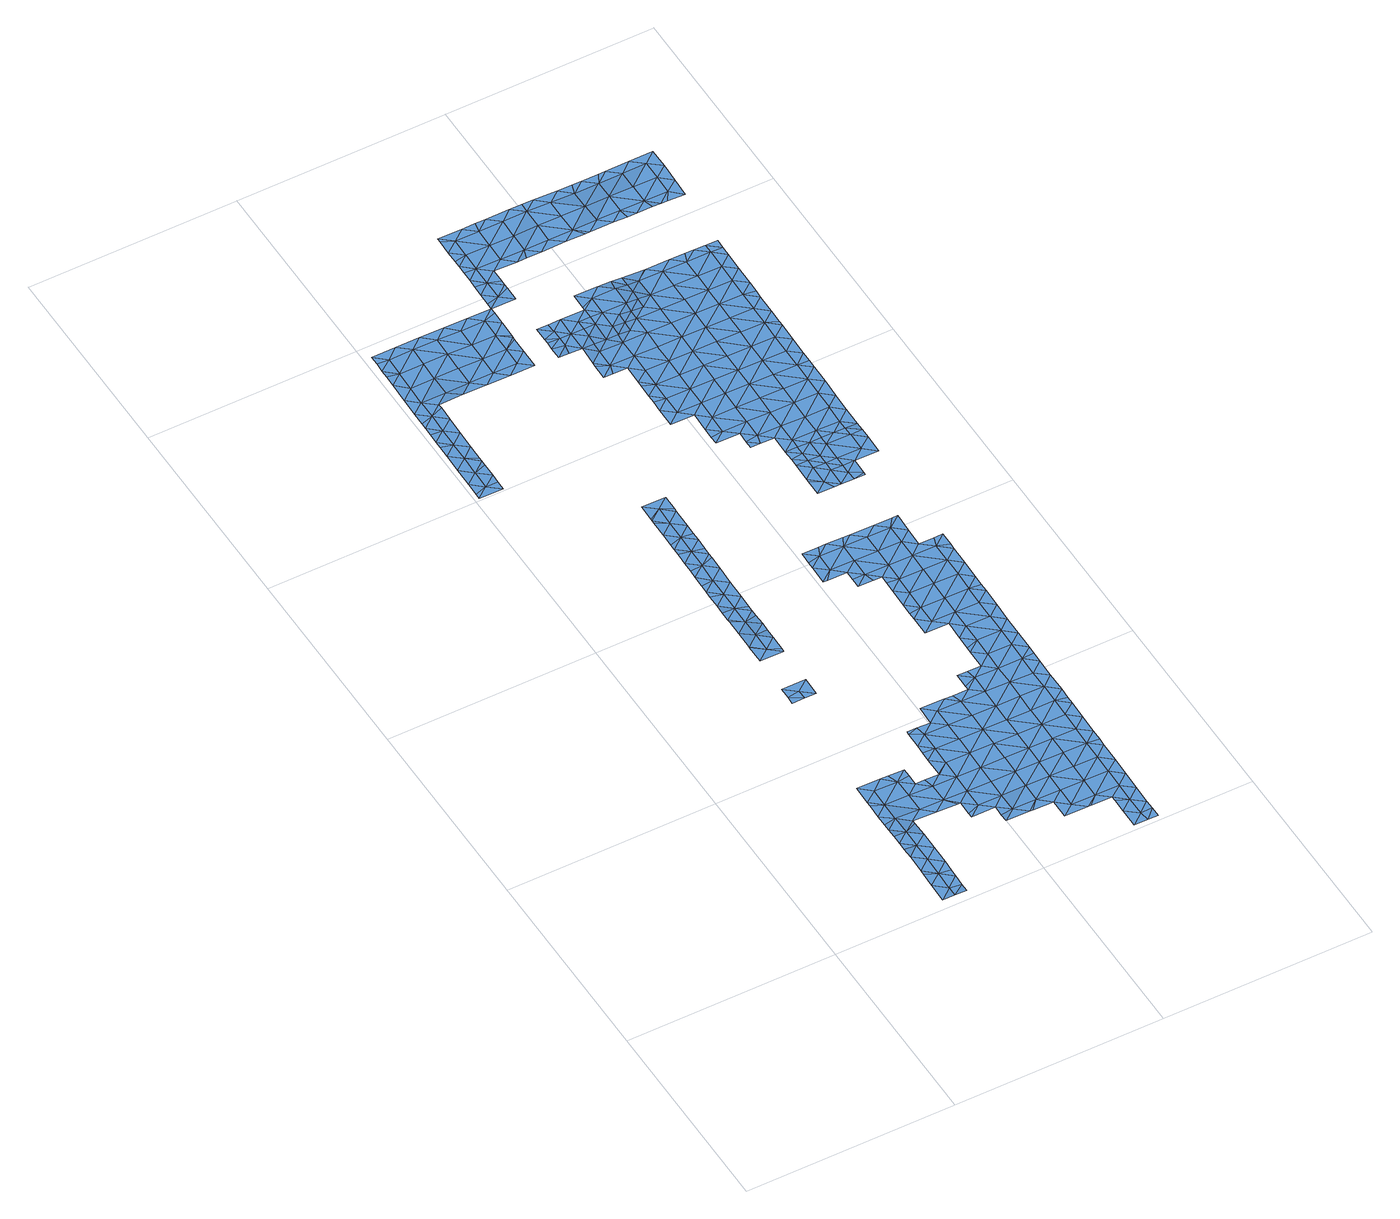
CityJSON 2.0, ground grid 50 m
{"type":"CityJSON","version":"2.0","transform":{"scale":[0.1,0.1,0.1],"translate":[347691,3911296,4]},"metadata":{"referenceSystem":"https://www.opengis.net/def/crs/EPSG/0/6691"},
"CityObjects":{
"waterbody1":{"type":"WaterBody","attributes":{"name":"7","class":"1140","function":"1","WaterBodyRiverFloodingRiskAttribute.description":"4","WaterBodyRiverFloodingRiskAttribute.rankOrg":"1","WaterBodyRiverFloodingRiskAttribute.adminType":"2","WaterBodyRiverFloodingRiskAttribute.scale":"L2"},"geometry":[{"type":"MultiSurface","lod":"1","boundaries":[[[0,1,2]],[[1,0,3]],[[4,3,0]],[[0,5,4]],[[2,5,0]],[[1,6,2]]]}]},
"waterbody2":{"type":"WaterBody","attributes":{"name":"7","class":"1140","function":"1","WaterBodyRiverFloodingRiskAttribute.description":"4","WaterBodyRiverFloodingRiskAttribute.rankOrg":"1","WaterBodyRiverFloodingRiskAttribute.adminType":"2","WaterBodyRiverFloodingRiskAttribute.scale":"L2"},"geometry":[{"type":"MultiSurface","lod":"1","boundaries":[[[7,8,9]],[[10,8,7]],[[11,8,10]],[[12,8,11]],[[12,13,8]],[[14,13,12]],[[15,13,14]],[[15,16,13]],[[17,16,15]],[[17,18,16]],[[19,20,21]],[[21,20,7]],[[22,7,20]],[[21,7,23]],[[23,7,24]],[[25,21,23]],[[26,19,21]],[[27,28,29]],[[29,28,30]],[[31,30,28]],[[29,30,32]],[[32,30,33]],[[29,32,34]],[[35,36,34]],[[37,36,35]],[[36,37,38]],[[39,16,40]],[[16,39,41]],[[16,42,40]],[[18,42,16]],[[43,42,44]],[[43,45,42]],[[43,46,45]],[[47,40,42]],[[48,49,50]],[[44,42,18]],[[51,52,50]],[[53,51,50]],[[53,50,46]],[[46,50,45]],[[36,54,29]],[[36,55,54]],[[55,36,38]],[[34,36,29]],[[27,29,54]],[[31,26,30]],[[30,26,21]],[[30,21,56]],[[41,13,16]],[[57,13,41]],[[13,57,8]],[[22,10,7]],[[24,7,9]],[[8,57,9]],[[49,45,50]],[[48,50,52]],[[58,45,49]],[[59,45,58]],[[59,42,45]],[[47,42,59]],[[33,30,56]],[[25,56,21]]]}]},
"waterbody3":{"type":"WaterBody","attributes":{"name":"7","class":"1140","function":"1","WaterBodyRiverFloodingRiskAttribute.description":"4","WaterBodyRiverFloodingRiskAttribute.rankOrg":"1","WaterBodyRiverFloodingRiskAttribute.adminType":"2","WaterBodyRiverFloodingRiskAttribute.scale":"L2"},"geometry":[{"type":"MultiSurface","lod":"1","boundaries":[[[60,61,62]],[[63,60,64]],[[65,66,67]],[[67,66,68]],[[69,66,63]],[[70,71,72]],[[73,74,75]],[[75,76,73]],[[77,69,78]],[[79,80,81]],[[81,82,83]],[[83,82,84]],[[84,82,85]],[[85,82,86]],[[87,86,88]],[[89,90,91]],[[92,93,94]],[[76,95,92]],[[96,97,98]],[[99,97,96]],[[73,99,96]],[[99,73,60]],[[99,60,63]],[[74,73,96]],[[100,101,102]],[[103,101,104]],[[102,105,106]],[[68,71,70]],[[66,71,68]],[[71,66,69]],[[71,69,72]],[[72,69,77]],[[105,107,106]],[[106,107,79]],[[81,106,79]],[[102,106,108]],[[100,102,108]],[[101,109,104]],[[109,101,100]],[[106,110,108]],[[81,110,106]],[[110,81,111]],[[111,81,83]],[[86,112,85]],[[112,86,87]],[[92,113,93]],[[113,92,114]],[[95,114,92]],[[115,116,97]],[[98,97,116]],[[74,96,98]],[[76,60,73]],[[76,61,60]],[[61,76,94]],[[94,76,92]],[[61,94,90]],[[94,91,90]],[[91,94,117]],[[93,117,94]],[[62,61,90]],[[62,90,88]],[[90,89,88]],[[89,87,88]],[[118,62,88]],[[118,78,62]],[[119,78,118]],[[78,119,77]],[[120,86,121]],[[86,120,122]],[[122,88,86]],[[121,86,82]],[[82,80,121]],[[81,80,82]],[[122,119,118]],[[102,123,105]],[[123,102,124]],[[124,102,101]],[[124,101,125]],[[103,125,101]],[[62,78,64]],[[63,64,78]],[[63,78,69]],[[62,64,60]],[[118,88,122]],[[75,95,76]],[[126,66,65]],[[99,126,97]],[[126,127,128]],[[99,63,126]],[[66,126,63]],[[126,65,127]],[[115,97,128]],[[97,126,128]]]}]},
"waterbody4":{"type":"WaterBody","attributes":{"name":"7","class":"1140","function":"1","WaterBodyRiverFloodingRiskAttribute.description":"4","WaterBodyRiverFloodingRiskAttribute.rankOrg":"1","WaterBodyRiverFloodingRiskAttribute.adminType":"2","WaterBodyRiverFloodingRiskAttribute.scale":"L2"},"geometry":[{"type":"MultiSurface","lod":"1","boundaries":[[[129,130,131]],[[132,133,134]],[[135,136,137]],[[138,139,136]],[[140,134,133]],[[141,140,142]],[[143,144,145]],[[144,143,146]],[[147,144,146]],[[147,148,144]],[[147,149,148]],[[150,149,147]],[[151,152,153]],[[154,155,156]],[[157,158,159]],[[160,161,162]],[[163,164,162]],[[165,166,167]],[[168,166,161]],[[169,170,171]],[[172,170,173]],[[174,175,176]],[[173,177,172]],[[178,179,180]],[[181,178,182]],[[183,184,185]],[[184,186,185]],[[183,185,187]],[[187,148,188]],[[187,189,148]],[[188,148,190]],[[191,192,193]],[[194,191,195]],[[196,197,198]],[[194,195,199]],[[141,200,201]],[[202,203,139]],[[204,205,202]],[[206,207,208]],[[205,204,209]],[[210,211,212]],[[213,211,210]],[[213,210,214]],[[214,210,215]],[[216,215,210]],[[217,218,219]],[[219,218,220]],[[217,219,221]],[[221,219,222]],[[214,221,222]],[[213,214,222]],[[223,224,225]],[[223,225,195]],[[195,211,199]],[[211,195,225]],[[226,210,212]],[[226,216,210]],[[227,228,229]],[[230,231,232]],[[136,139,233]],[[230,232,234]],[[137,136,233]],[[235,135,137]],[[236,235,137]],[[237,238,239]],[[231,240,232]],[[241,242,237]],[[243,244,241]],[[240,231,245]],[[246,240,245]],[[247,248,243]],[[249,250,245]],[[246,245,251]],[[252,251,245]],[[252,245,250]],[[247,253,254]],[[224,255,225]],[[191,223,195]],[[248,247,254]],[[254,256,248]],[[256,257,248]],[[257,244,248]],[[248,244,243]],[[213,199,211]],[[258,237,242]],[[258,238,237]],[[259,213,222]],[[260,197,196]],[[181,182,261]],[[186,260,185]],[[185,189,187]],[[259,222,262]],[[263,169,171]],[[264,193,192]],[[191,193,223]],[[265,266,267]],[[205,268,269]],[[266,270,267]],[[271,266,265]],[[155,154,265]],[[154,271,265]],[[145,272,220]],[[272,219,220]],[[272,262,219]],[[144,262,272]],[[144,189,262]],[[189,259,262]],[[185,259,189]],[[260,259,185]],[[196,259,260]],[[259,196,213]],[[196,199,213]],[[196,194,199]],[[198,194,196]],[[273,194,198]],[[273,191,194]],[[274,191,273]],[[191,274,192]],[[222,219,262]],[[150,147,275]],[[147,276,275]],[[190,148,149]],[[148,189,144]],[[146,276,147]],[[144,272,145]],[[173,174,177]],[[173,175,174]],[[175,173,277]],[[277,173,278]],[[173,279,278]],[[170,279,173]],[[169,279,170]],[[168,263,166]],[[263,171,166]],[[171,167,166]],[[167,171,280]],[[280,171,170]],[[170,281,280]],[[281,170,172]],[[164,282,162]],[[282,160,162]],[[282,283,160]],[[284,158,157]],[[158,284,285]],[[285,284,286]],[[156,155,153]],[[155,151,153]],[[287,151,155]],[[288,151,287]],[[288,289,151]],[[290,289,288]],[[290,291,289]],[[292,291,290]],[[293,294,152]],[[295,294,293]],[[158,295,159]],[[159,295,296]],[[296,295,293]],[[152,294,153]],[[152,151,297]],[[291,297,289]],[[292,290,298]],[[290,299,298]],[[206,299,290]],[[131,299,206]],[[131,300,299]],[[131,130,300]],[[231,249,245]],[[301,130,129]],[[302,130,301]],[[303,130,302]],[[304,301,305]],[[304,305,306]],[[307,306,305]],[[277,306,307]],[[175,277,307]],[[307,180,175]],[[307,308,180]],[[308,309,180]],[[310,309,308]],[[311,309,310]],[[312,309,311]],[[313,309,312]],[[309,313,261]],[[132,314,315]],[[134,314,132]],[[314,134,135]],[[134,136,135]],[[136,134,138]],[[140,138,134]],[[141,138,140]],[[138,141,139]],[[201,139,141]],[[139,201,202]],[[201,204,202]],[[201,316,204]],[[200,316,201]],[[200,208,316]],[[317,208,200]],[[131,208,317]],[[129,317,200]],[[310,318,319]],[[142,140,320]],[[320,140,321]],[[321,140,133]],[[305,318,308]],[[208,204,316]],[[207,204,208]],[[207,209,204]],[[209,207,322]],[[207,288,322]],[[288,207,206]],[[209,322,265]],[[287,265,322]],[[267,209,265]],[[267,205,209]],[[267,268,205]],[[270,268,267]],[[249,323,250]],[[323,249,227]],[[231,227,249]],[[231,228,227]],[[230,228,231]],[[203,228,230]],[[203,229,228]],[[205,229,203]],[[205,269,229]],[[229,269,227]],[[205,203,202]],[[230,139,203]],[[139,230,233]],[[234,233,230]],[[233,234,137]],[[137,234,236]],[[234,324,236]],[[234,239,324]],[[234,232,239]],[[239,232,237]],[[240,237,232]],[[240,241,237]],[[240,243,241]],[[246,243,240]],[[246,247,243]],[[255,325,225]],[[325,211,225]],[[325,212,211]],[[261,182,309]],[[318,310,308]],[[309,182,180]],[[178,180,182]],[[326,175,180]],[[176,175,326]],[[179,326,180]],[[305,308,307]],[[301,129,305]],[[129,131,317]],[[303,300,130]],[[299,327,328]],[[166,162,161]],[[163,162,166]],[[166,165,163]],[[327,299,300]],[[131,206,208]],[[299,328,298]],[[288,206,290]],[[297,151,289]],[[287,322,288]],[[287,155,265]],[[329,156,153]],[[330,329,294]],[[331,158,285]],[[246,251,332]],[[333,253,334]],[[333,334,335]],[[255,224,336]],[[336,224,335]],[[335,224,333]],[[337,333,224]],[[333,337,253]],[[337,254,253]],[[338,254,337]],[[256,254,338]],[[193,264,338]],[[337,193,338]],[[223,193,337]],[[223,337,224]],[[339,227,269]],[[339,323,227]],[[291,340,297]],[[340,341,297]],[[341,152,297]],[[342,152,341]],[[293,152,342]],[[295,330,294]],[[331,330,295]],[[158,331,295]],[[153,294,329]],[[320,343,142]],[[344,129,200]],[[344,305,129]],[[344,318,305]],[[345,318,344]],[[319,318,345]],[[142,343,345]],[[142,345,344]],[[142,344,141]],[[200,141,344]],[[346,268,270]],[[269,268,346]],[[347,269,346]],[[269,347,339]],[[332,247,246]],[[348,247,332]],[[348,253,247]],[[348,334,253]]]}]},
"waterbody5":{"type":"WaterBody","attributes":{"name":"7","class":"1140","function":"1","WaterBodyRiverFloodingRiskAttribute.description":"4","WaterBodyRiverFloodingRiskAttribute.rankOrg":"1","WaterBodyRiverFloodingRiskAttribute.adminType":"2","WaterBodyRiverFloodingRiskAttribute.scale":"L2"},"geometry":[{"type":"MultiSurface","lod":"1","boundaries":[[[349,350,351]],[[350,349,352]],[[353,350,352]],[[354,353,352]],[[355,356,353]],[[353,356,357]],[[358,357,356]],[[351,359,349]],[[360,361,349]],[[353,354,355]],[[357,350,353]],[[359,360,349]],[[352,349,361]]]}]},
"waterbody6":{"type":"WaterBody","attributes":{"name":"7","class":"1140","function":"1","WaterBodyRiverFloodingRiskAttribute.description":"4","WaterBodyRiverFloodingRiskAttribute.rankOrg":"2","WaterBodyRiverFloodingRiskAttribute.adminType":"2","WaterBodyRiverFloodingRiskAttribute.scale":"L2"},"geometry":[{"type":"MultiSurface","lod":"1","boundaries":[[[357,362,363]],[[364,363,362]],[[365,363,366]],[[351,350,367]],[[367,365,368]],[[350,365,367]],[[350,363,365]],[[357,363,350]],[[369,370,371]],[[358,362,357]],[[367,359,351]],[[367,372,359]],[[359,372,371]],[[372,373,371]],[[373,369,371]],[[374,369,373]],[[368,372,367]],[[375,376,377]],[[376,378,377]],[[379,378,376]],[[379,380,378]],[[380,379,381]],[[382,380,381]],[[382,361,380]],[[360,383,361]],[[383,360,359]],[[361,383,380]],[[384,380,383]],[[384,383,370]],[[378,380,384]],[[385,378,384]],[[385,384,386]],[[387,386,384]],[[377,378,385]],[[387,388,386]],[[370,387,384]],[[370,383,371]],[[383,359,371]],[[364,366,363]]]}]},
"waterbody7":{"type":"WaterBody","attributes":{"name":"7","class":"1140","function":"1","WaterBodyRiverFloodingRiskAttribute.description":"4","WaterBodyRiverFloodingRiskAttribute.rankOrg":"1","WaterBodyRiverFloodingRiskAttribute.adminType":"2","WaterBodyRiverFloodingRiskAttribute.scale":"L2"},"geometry":[{"type":"MultiSurface","lod":"1","boundaries":[[[389,390,391]],[[392,393,394]],[[395,393,392]],[[393,395,396]],[[396,397,393]],[[397,398,393]],[[399,400,401]],[[400,399,402]],[[399,403,402]],[[404,390,405]],[[398,390,394]],[[402,390,398]],[[391,390,402]],[[394,390,404]],[[395,392,406]],[[398,394,393]],[[402,398,400]],[[391,402,403]],[[405,390,389]]]}]},
"waterbody8":{"type":"WaterBody","attributes":{"name":"7","class":"1140","function":"1","WaterBodyRiverFloodingRiskAttribute.description":"4","WaterBodyRiverFloodingRiskAttribute.rankOrg":"1","WaterBodyRiverFloodingRiskAttribute.adminType":"2","WaterBodyRiverFloodingRiskAttribute.scale":"L2"},"geometry":[{"type":"MultiSurface","lod":"1","boundaries":[[[407,408,409]],[[410,409,408]],[[410,408,411]],[[412,411,413]],[[414,412,413]],[[411,412,410]],[[415,410,412]],[[368,416,372]],[[387,370,369]],[[386,388,417]],[[388,418,417]],[[419,418,388]],[[418,420,417]],[[421,420,418]],[[422,420,421]],[[420,422,423]],[[423,422,424]],[[425,426,427]],[[424,428,429]],[[430,424,429]],[[430,431,424]],[[431,430,432]],[[432,430,433]],[[430,434,433]],[[435,434,429]],[[436,435,429]],[[435,436,437]],[[375,438,439]],[[438,375,377]],[[377,385,438]],[[438,385,417]],[[431,438,417]],[[440,438,431]],[[431,432,440]],[[417,423,431]],[[439,438,440]],[[434,430,429]],[[423,424,431]],[[417,420,423]],[[385,386,417]],[[419,388,387]],[[387,369,419]],[[436,429,441]],[[428,441,429]],[[422,442,428]],[[422,443,442]],[[444,442,443]],[[443,445,444]],[[444,446,442]],[[447,446,444]],[[448,447,444]],[[448,444,445]],[[449,445,450]],[[451,450,452]],[[451,452,453]],[[453,452,454]],[[454,452,455]],[[453,454,456]],[[456,454,457]],[[456,457,458]],[[458,457,459]],[[460,459,461]],[[462,460,463]],[[464,462,465]],[[466,464,465]],[[464,466,467]],[[468,467,466]],[[469,470,471]],[[471,472,469]],[[469,472,466]],[[466,472,468]],[[473,474,414]],[[474,473,475]],[[476,474,475]],[[476,477,474]],[[478,477,476]],[[479,477,478]],[[480,477,479]],[[477,480,481]],[[482,481,480]],[[482,415,481]],[[483,415,482]],[[484,415,483]],[[415,484,409]],[[484,485,409]],[[409,485,486]],[[485,374,486]],[[485,419,374]],[[419,485,487]],[[485,483,487]],[[487,483,421]],[[488,421,483]],[[488,443,421]],[[488,489,443]],[[490,489,488]],[[490,450,489]],[[450,490,491]],[[491,490,492]],[[492,493,491]],[[493,492,482]],[[488,482,492]],[[491,493,494]],[[480,494,493]],[[422,428,424]],[[494,455,491]],[[495,455,494]],[[496,455,495]],[[455,496,457]],[[457,496,461]],[[497,461,496]],[[498,461,497]],[[461,498,463]],[[499,463,498]],[[463,499,465]],[[499,469,465]],[[499,500,469]],[[501,500,499]],[[502,500,501]],[[503,500,502]],[[503,504,500]],[[505,506,507]],[[507,506,508]],[[506,502,508]],[[508,427,507]],[[508,509,427]],[[510,509,508]],[[511,509,510]],[[512,509,511]],[[425,509,512]],[[427,509,425]],[[513,426,425]],[[512,514,515]],[[478,514,512]],[[516,478,512]],[[514,476,517]],[[513,425,515]],[[425,512,515]],[[511,516,512]],[[495,516,511]],[[504,470,500]],[[508,502,501]],[[469,500,470]],[[465,469,466]],[[465,462,463]],[[499,498,501]],[[460,461,463]],[[498,497,518]],[[459,457,461]],[[455,457,454]],[[497,496,495]],[[494,516,495]],[[494,479,516]],[[455,452,491]],[[452,450,491]],[[450,445,489]],[[490,488,492]],[[489,445,443]],[[443,422,421]],[[421,418,487]],[[419,487,418]],[[369,374,419]],[[374,373,486]],[[409,486,407]],[[415,409,410]],[[483,485,484]],[[488,483,482]],[[481,415,412]],[[493,482,480]],[[481,412,477]],[[479,494,480]],[[516,479,478]],[[478,476,514]],[[412,474,477]],[[475,517,476]],[[474,412,414]],[[518,495,511]],[[518,497,495]],[[518,511,510]],[[498,518,510]],[[501,498,510]],[[510,508,501]],[[519,450,451]],[[519,449,450]],[[445,449,448]],[[446,520,442]],[[442,520,428]],[[520,441,428]],[[373,372,486]],[[416,486,372]],[[407,486,416]],[[407,416,521]],[[365,521,416]],[[368,365,416]],[[522,407,521]],[[407,522,523]],[[524,407,523]],[[408,407,524]]]}]},
"waterbody9":{"type":"WaterBody","attributes":{"name":"7","class":"1140","function":"1","WaterBodyRiverFloodingRiskAttribute.description":"4","WaterBodyRiverFloodingRiskAttribute.rankOrg":"2","WaterBodyRiverFloodingRiskAttribute.adminType":"2","WaterBodyRiverFloodingRiskAttribute.scale":"L2"},"geometry":[{"type":"MultiSurface","lod":"1","boundaries":[[[470,504,525]],[[470,525,401]],[[399,401,525]],[[525,504,503]],[[397,396,526]],[[527,526,396]],[[528,526,527]],[[528,401,526]],[[529,528,527]],[[472,528,529]],[[471,528,472]],[[471,470,528]],[[467,468,530]],[[529,530,468]],[[529,531,530]],[[532,531,527]],[[468,472,529]],[[531,529,527]],[[396,532,527]],[[400,397,526]],[[398,397,400]],[[403,399,533]],[[401,400,526]],[[525,533,399]],[[470,401,528]],[[503,533,525]]]}]},
"waterbody10":{"type":"WaterBody","attributes":{"name":"7","class":"1140","function":"1","WaterBodyRiverFloodingRiskAttribute.description":"4","WaterBodyRiverFloodingRiskAttribute.rankOrg":"1","WaterBodyRiverFloodingRiskAttribute.adminType":"2","WaterBodyRiverFloodingRiskAttribute.scale":"L2"},"geometry":[{"type":"MultiSurface","lod":"1","boundaries":[[[534,535,536]],[[537,538,536]],[[539,538,537]],[[536,540,537]],[[536,538,534]],[[541,534,538]],[[542,541,538]],[[542,538,543]],[[544,545,546]],[[547,548,545]],[[549,550,551]],[[552,553,554]],[[552,554,540]],[[555,556,557]],[[556,555,558]],[[558,555,116]],[[559,116,555]],[[560,551,550]],[[551,560,539]],[[560,561,539]],[[562,563,564]],[[565,563,562]],[[566,565,562]],[[550,567,568]],[[569,570,571]],[[572,569,571]],[[569,572,573]],[[573,572,574]],[[575,574,572]],[[576,574,575]],[[577,576,578]],[[579,545,548]],[[560,580,561]],[[580,581,561]],[[561,581,566]],[[566,562,561]],[[561,562,539]],[[539,562,582]],[[562,564,582]],[[583,582,564]],[[583,543,582]],[[584,534,541]],[[584,585,534]],[[585,555,534]],[[534,555,557]],[[582,543,538]],[[539,582,538]],[[539,537,551]],[[551,537,554]],[[554,549,551]],[[549,554,586]],[[586,587,549]],[[588,587,586]],[[589,587,588]],[[589,590,587]],[[547,544,591]],[[545,544,547]],[[568,580,560]],[[591,544,592]],[[593,592,544]],[[592,593,594]],[[594,593,595]],[[595,593,596]],[[593,597,596]],[[597,544,598]],[[544,546,598]],[[546,578,598]],[[578,575,598]],[[575,597,598]],[[597,572,599]],[[599,587,596]],[[599,600,587]],[[550,549,600]],[[553,588,586]],[[600,549,587]],[[553,586,554]],[[540,554,537]],[[559,555,585]],[[590,596,587]],[[596,590,595]],[[550,568,560]],[[571,570,601]],[[572,571,599]],[[575,572,597]],[[535,534,557]],[[596,597,599]],[[597,593,544]],[[578,576,575]],[[602,578,546]],[[567,550,603]],[[601,603,604]],[[577,578,602]],[[546,605,602]],[[605,546,545]],[[605,545,579]],[[604,600,599]],[[600,604,550]],[[599,571,604]],[[603,550,604]],[[604,571,601]]]}]}
},
"vertices":[
[306,685,17],[278,681,17],[307,662,17],[278,708,17],[335,707,17],[334,661,17],[277,662,17],
[313,1101,14],[312,1054,13],[341,1077,14],[284,1078,14],[284,1051,13],[283,1032,13],[311,1008,13],[283,1016,13],[283,986,13],[311,962,13],[282,962,14],[282,939,14],[286,1154,14],[285,1124,14],[314,1147,14],[285,1100,14],[342,1123,14],[342,1111,14],[342,1141,14],[286,1170,15],[287,1257,15],[287,1217,15],[315,1239,15],[315,1193,15],[286,1184,15],[343,1216,15],[343,1190,15],[344,1262,15],[344,1270,15],[316,1286,15],[345,1308,15],[288,1309,15],[339,951,14],[339,938,14],[340,985,13],[310,916,14],[281,893,15],[282,932,14],[309,870,17],[280,847,17],[338,921,15],[337,810,17],[337,846,17],[308,823,17],[280,801,17],[336,800,17],[280,846,17],[287,1263,15],[287,1268,15],[343,1170,15],[340,1031,13],[338,872,16],[338,892,16],
[156,1889,18],[99,1890,17],[98,1844,16],[212,1842,17],[155,1843,17],[298,1864,17],[269,1841,17],[297,1858,17],[297,1818,17],[211,1796,17],[296,1771,17],[268,1795,17],[239,1772,17],[157,1935,18],[186,1958,18],[129,1959,18],[100,1936,18],[182,1773,17],[154,1797,16],[66,1636,14],[67,1683,14],[38,1660,14],[39,1706,14],[10,1684,14],[11,1709,14],[11,1730,14],[40,1753,14],[12,1776,13],[41,1799,13],[13,1822,13],[42,1845,14],[14,1869,15],[43,1937,16],[14,1915,16],[42,1891,15],[72,1960,17],[214,1934,17],[270,1934,18],[242,1957,18],[213,1888,17],[8,1545,15],[36,1521,15],[37,1568,14],[64,1498,15],[7,1499,15],[66,1590,14],[38,1614,14],[66,1601,14],[9,1591,14],[7,1512,15],[10,1637,14],[10,1667,14],[11,1744,14],[15,1939,16],[15,1961,16],[299,1943,18],[299,1956,18],[14,1898,15],[98,1798,14],[126,1774,16],[69,1764,14],[68,1729,14],[69,1775,14],[65,1576,15],[65,1544,15],[64,1520,15],[270,1887,17],[298,1870,17],[298,1910,18],
[469,266,12],[469,220,12],[525,219,12],[444,467,13],[444,428,13],[473,451,13],[501,473,13],[529,450,13],[530,496,13],[529,404,13],[585,403,13],[472,405,13],[528,357,13],[471,358,13],[608,1026,13],[596,1003,13],[624,1026,13],[568,1027,13],[539,1004,13],[538,958,13],[510,982,13],[510,998,13],[695,170,13],[694,123,13],[752,169,13],[781,238,13],[753,215,13],[781,191,13],[721,7,13],[750,30,13],[722,54,13],[323,34,18],[324,60,19],[295,38,18],[267,61,19],[266,15,18],[268,97,19],[296,84,19],[268,108,20],[324,79,19],[325,153,19],[297,176,19],[297,130,20],[269,200,18],[298,223,17],[270,246,16],[299,269,15],[270,264,15],[270,224,17],[272,339,14],[272,328,14],[300,315,13],[273,385,14],[301,361,14],[566,912,13],[565,888,13],[594,911,13],[601,888,13],[566,935,13],[519,935,13],[595,957,13],[509,936,13],[648,771,13],[620,749,13],[648,725,13],[649,818,13],[706,817,13],[650,864,13],[622,867,13],[621,841,13],[707,863,13],[527,311,12],[585,356,13],[641,355,13],[642,402,13],[641,309,13],[698,354,13],[582,218,14],[640,263,13],[583,264,14],[697,308,13],[764,908,13],[764,862,13],[792,885,13],[708,909,13],[736,932,13],[771,931,13],[793,931,13],[738,1024,13],[725,1024,13],[709,1002,13],[681,1025,13],[737,978,13],[708,955,13],[705,770,13],[762,769,13],[763,816,13],[793,899,13],[757,446,13],[700,447,13],[699,401,13],[643,448,13],[701,493,13],[644,494,13],[586,449,13],[587,495,13],[502,520,13],[559,519,13],[645,540,13],[616,528,13],[616,518,13],[701,539,13],[673,563,13],[641,563,13],[702,586,13],[674,609,13],[758,538,13],[759,585,13],[760,631,13],[703,632,13],[757,492,13],[786,515,13],[787,561,13],[787,541,13],[760,677,13],[704,678,13],[791,792,13],[675,655,13],[674,622,13],[616,564,13],[651,910,13],[622,887,13],[329,384,14],[652,956,13],[325,107,20],[619,703,13],[753,261,13],[782,284,13],[754,307,13],[755,354,13],[756,400,13],[783,330,13],[782,258,13],[652,1002,13],[620,795,13],[620,768,13],[511,1028,13],[549,1027,13],[327,245,15],[327,237,15],[326,199,18],[269,154,19],[269,181,18],[295,15,17],[323,14,17],[754,7,13],[778,32,13],[778,6,13],[696,216,13],[639,217,13],[638,171,13],[581,172,14],[609,148,14],[560,149,14],[722,100,13],[751,122,13],[750,76,13],[722,89,13],[637,124,13],[553,149,14],[525,173,14],[497,196,13],[441,243,12],[440,209,12],[440,197,12],[435,243,12],[413,267,13],[384,244,14],[356,268,14],[357,314,13],[357,360,13],[385,337,13],[386,363,13],[386,383,13],[348,384,14],[468,474,13],[445,474,13],[584,310,13],[526,265,12],[413,313,13],[408,336,13],[443,382,13],[443,406,13],[697,262,13],[785,469,13],[579,518,13],[792,838,13],[271,292,14],[496,170,13],[496,150,14],[780,145,13],[779,99,13],[778,53,13],[788,607,13],[761,723,13],[789,700,13],[790,746,13],[790,766,13],[704,724,13],[676,702,13],[785,422,13],[609,102,13],[665,101,13],[671,101,13],[442,338,13],[470,312,12],[442,336,13],[784,376,13],[784,394,13],[788,653,13],
[439,1838,13],[410,1816,13],[439,1815,13],[411,1862,13],[382,1839,13],[381,1862,13],[354,1863,13],[354,1829,13],[382,1816,13],[354,1817,13],[467,1815,13],[468,1838,13],[468,1861,13],
[353,1798,13],[382,1793,13],[353,1770,13],[410,1769,12],[379,1770,12],[438,1792,13],[438,1769,10],[524,1791,10],[524,1814,13],[495,1791,13],[466,1768,10],[495,1768,10],[523,1767,8],[582,1905,11],[557,1906,12],[582,1882,11],[554,1883,13],[526,1906,13],[497,1883,13],[469,1907,13],[468,1870,13],[496,1837,13],[553,1836,13],[582,1859,11],[581,1836,11],[552,1813,10],[581,1813,8],
[627,1205,10],[655,1187,10],[627,1211,10],[713,1163,10],[712,1186,10],[683,1164,10],[740,1170,10],[741,1209,10],[713,1209,10],[684,1210,10],[657,1257,10],[685,1233,10],[685,1256,10],[656,1234,10],[628,1257,10],[666,1164,10],[627,1165,10],[740,1163,10],
[437,1700,8],[465,1676,8],[494,1699,8],[493,1652,8],[464,1630,8],[492,1606,8],[464,1617,8],[463,1584,8],[550,1651,8],[438,1746,8],[610,1835,8],[609,1789,8],[552,1790,8],[666,1788,8],[665,1742,8],[722,1787,8],[666,1834,8],[723,1833,8],[546,1420,7],[517,1398,7],[574,1397,8],[780,1832,8],[781,1879,8],[724,1880,8],[667,1881,8],[696,1903,8],[732,1903,8],[753,1902,8],[781,1902,8],[809,1879,8],[810,1901,8],[610,1882,8],[636,1904,8],[639,1904,8],[809,1855,8],[779,1786,8],[722,1741,8],[778,1740,8],[778,1694,8],[807,1763,8],[807,1735,8],[806,1716,8],[806,1670,8],[777,1648,8],[805,1624,8],[776,1601,8],[804,1578,8],[775,1555,8],[719,1556,8],[803,1532,8],[775,1509,8],[803,1507,8],[803,1485,8],[802,1439,8],[774,1463,8],[801,1393,8],[773,1416,8],[800,1347,8],[772,1370,8],[771,1324,8],[799,1300,9],[771,1301,9],[715,1325,8],[686,1302,9],[714,1302,9],[743,1301,9],[463,1564,8],[491,1560,8],[462,1537,8],[491,1514,8],[548,1559,8],[547,1513,8],[605,1558,8],[606,1604,8],[549,1605,8],[606,1650,8],[607,1697,8],[550,1698,8],[551,1744,8],[494,1745,8],[608,1743,8],[664,1696,8],[721,1695,8],[720,1649,8],[719,1602,8],[663,1650,8],[662,1603,8],[662,1557,8],[661,1511,8],[718,1510,8],[717,1464,8],[716,1417,8],[715,1371,8],[658,1326,8],[659,1372,8],[630,1350,8],[629,1303,9],[657,1303,9],[573,1351,8],[596,1350,8],[573,1369,8],[602,1373,8],[603,1419,8],[659,1418,8],[603,1466,8],[547,1467,6],[517,1417,7],[519,1490,7],[518,1444,6],[604,1512,8],[462,1491,8],[660,1465,8],[805,1636,8],[808,1809,8],[409,1723,8],[409,1714,8],[408,1677,8],[429,1677,8],
[657,1280,10],[713,1233,10],[770,1232,10],[714,1279,10],[771,1278,10],[799,1279,10],[799,1254,10],[798,1208,10],[629,1277,10],
[329,2025,19],[357,2015,19],[357,2048,19],[386,2070,18],[329,2071,19],[387,2116,18],[414,2047,18],[301,2049,19],[301,2074,19],[301,2095,19],[727,2064,22],[784,2064,21],[785,2110,22],[755,2041,21],[769,2041,21],[501,2115,21],[501,2161,21],[444,2116,18],[435,2046,19],[471,2046,19],[443,2069,18],[328,1979,19],[357,1991,19],[357,2001,19],[356,1955,19],[299,1972,19],[445,2162,19],[388,2163,18],[331,2164,18],[303,2176,18],[302,2141,18],[303,2187,18],[360,2186,18],[502,2184,20],[473,2184,20],[644,2181,18],[622,2182,18],[615,2159,18],[672,2158,19],[684,2181,19],[701,2181,19],[729,2157,20],[757,2180,21],[814,2179,22],[785,2156,22],[812,2040,20],[417,2185,18],[392,2186,18],[330,2117,19],[302,2112,19],[300,2027,19],[300,2002,19],[500,2068,20],[557,2067,21],[528,2045,21],[574,2044,21],[585,2044,22],[735,2041,22],[698,2042,22],[670,2065,22],[675,2042,22],[642,2043,22],[614,2066,22],[671,2112,21],[728,2111,22],[614,2113,20],[557,2114,20],[587,2182,19],[814,2132,22],[530,2183,20],[558,2160,19],[813,2086,21]
]}
